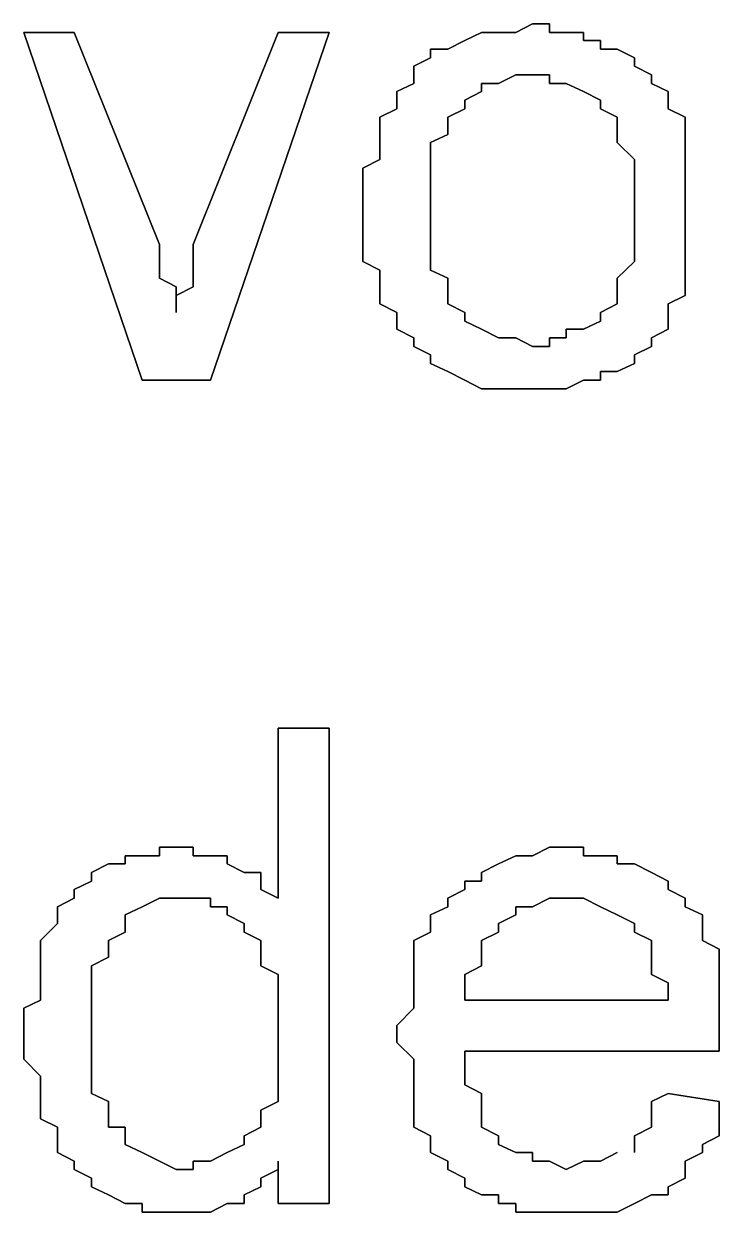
# Model space of a CAD drawing. Header units: metres. Extents: x 2.9 to 42.8, y 1.7 to 28.7.
# Drawn here: x 38.0436 to 38.1882, y 24.1723 to 24.4193 of the extents above; entities that cross this region are included whole.
import ezdxf

# ---------------------------------------------------------------- set-up
doc = ezdxf.new("R2010")
doc.units = ezdxf.units.M
doc.layers.add('GRIS', color=8, linetype='Continuous')

msp = doc.modelspace()

# ---------------------------------------------------------------- linework, layer by layer
at = {"layer": 'GRIS', "lineweight": -3}
for points in [[(38.1494, 24.4193), (38.1459, 24.4175), (38.1494, 24.4193)], [(38.1529, 24.4193), (38.1494, 24.4193), (38.1529, 24.4193)], [(38.1529, 24.4175), (38.1529, 24.4193), (38.1529, 24.4175)], [(38.0541, 24.4175), (38.0436, 24.4175), (38.0541, 24.4175)], [(38.0436, 24.4175), (38.0682, 24.3452), (38.0436, 24.4175)], [(38.0718, 24.3734), (38.0541, 24.4175), (38.0718, 24.3734)], [(38.0965, 24.4175), (38.0788, 24.3734), (38.0965, 24.4175)], [(38.0824, 24.3452), (38.1071, 24.4175), (38.0824, 24.3452)], [(38.1071, 24.4175), (38.0965, 24.4175), (38.1071, 24.4175)], [(38.1388, 24.4175), (38.1353, 24.4158), (38.1388, 24.4175)], [(38.1423, 24.4175), (38.1388, 24.4175), (38.1423, 24.4175)], [(38.1459, 24.4175), (38.1423, 24.4175), (38.1459, 24.4175)], [(38.1564, 24.4175), (38.1529, 24.4175), (38.1564, 24.4175)], [(38.16, 24.4175), (38.1564, 24.4175), (38.16, 24.4175)], [(38.16, 24.4158), (38.16, 24.4175), (38.16, 24.4158)], [(38.1318, 24.414), (38.1282, 24.414), (38.1318, 24.414)], [(38.1282, 24.414), (38.1282, 24.4122), (38.1282, 24.414)], [(38.1353, 24.4158), (38.1318, 24.414), (38.1353, 24.4158)], [(38.1635, 24.4158), (38.16, 24.4158), (38.1635, 24.4158)], [(38.1635, 24.414), (38.1635, 24.4158), (38.1635, 24.414)], [(38.167, 24.414), (38.1635, 24.414), (38.167, 24.414)], [(38.1706, 24.4122), (38.167, 24.414), (38.1706, 24.4122)], [(38.1282, 24.4122), (38.1247, 24.4105), (38.1282, 24.4122)], [(38.1706, 24.4105), (38.1706, 24.4122), (38.1706, 24.4105)], [(38.1247, 24.4105), (38.1247, 24.4087), (38.1247, 24.4105)], [(38.1247, 24.4087), (38.1247, 24.4069), (38.1247, 24.4087)], [(38.1423, 24.4069), (38.1459, 24.4087), (38.1423, 24.4069)], [(38.1459, 24.4087), (38.1494, 24.4087), (38.1459, 24.4087)], [(38.1494, 24.4087), (38.1529, 24.4087), (38.1494, 24.4087)], [(38.1529, 24.4087), (38.1529, 24.4069), (38.1529, 24.4087)], [(38.1741, 24.4087), (38.1706, 24.4105), (38.1741, 24.4087)], [(38.1741, 24.4069), (38.1741, 24.4087), (38.1741, 24.4069)], [(38.1247, 24.4069), (38.1212, 24.4052), (38.1247, 24.4069)], [(38.1388, 24.4052), (38.1388, 24.4069), (38.1388, 24.4052)], [(38.1388, 24.4069), (38.1423, 24.4069), (38.1388, 24.4069)], [(38.1529, 24.4069), (38.1564, 24.4069), (38.1529, 24.4069)], [(38.1564, 24.4069), (38.16, 24.4052), (38.1564, 24.4069)], [(38.1776, 24.4052), (38.1741, 24.4069), (38.1776, 24.4052)], [(38.1212, 24.4052), (38.1212, 24.4034), (38.1212, 24.4052)], [(38.1353, 24.4034), (38.1388, 24.4052), (38.1353, 24.4034)], [(38.16, 24.4052), (38.1635, 24.4034), (38.16, 24.4052)], [(38.1776, 24.4034), (38.1776, 24.4052), (38.1776, 24.4034)], [(38.1212, 24.4016), (38.1176, 24.3999), (38.1212, 24.4016)], [(38.1212, 24.4034), (38.1212, 24.4016), (38.1212, 24.4034)], [(38.1318, 24.3999), (38.1353, 24.4016), (38.1318, 24.3999)], [(38.1353, 24.4016), (38.1353, 24.4034), (38.1353, 24.4016)], [(38.1635, 24.4034), (38.1635, 24.4016), (38.1635, 24.4034)], [(38.1635, 24.4016), (38.167, 24.3999), (38.1635, 24.4016)], [(38.1776, 24.4016), (38.1776, 24.4034), (38.1776, 24.4016)], [(38.1811, 24.3999), (38.1776, 24.4016), (38.1811, 24.3999)], [(38.1176, 24.3999), (38.1176, 24.3981), (38.1176, 24.3999)], [(38.1318, 24.3981), (38.1318, 24.3999), (38.1318, 24.3981)], [(38.167, 24.3999), (38.167, 24.3981), (38.167, 24.3999)], [(38.1811, 24.3981), (38.1811, 24.3999), (38.1811, 24.3981)], [(38.1176, 24.3981), (38.1176, 24.3963), (38.1176, 24.3981)], [(38.1176, 24.3963), (38.1176, 24.3946), (38.1176, 24.3963)], [(38.1282, 24.3946), (38.1318, 24.3963), (38.1282, 24.3946)], [(38.1318, 24.3963), (38.1318, 24.3981), (38.1318, 24.3963)], [(38.167, 24.3981), (38.167, 24.3963), (38.167, 24.3981)], [(38.167, 24.3963), (38.167, 24.3946), (38.167, 24.3963)], [(38.1811, 24.3946), (38.1811, 24.3981), (38.1811, 24.3946)], [(38.1176, 24.3946), (38.1176, 24.3911), (38.1176, 24.3946)], [(38.1282, 24.3928), (38.1282, 24.3946), (38.1282, 24.3928)], [(38.167, 24.3946), (38.1706, 24.3911), (38.167, 24.3946)], [(38.1811, 24.3928), (38.1811, 24.3946), (38.1811, 24.3928)], [(38.1282, 24.3893), (38.1282, 24.3928), (38.1282, 24.3893)], [(38.1811, 24.3911), (38.1811, 24.3928), (38.1811, 24.3911)], [(38.1176, 24.3911), (38.1141, 24.3893), (38.1176, 24.3911)], [(38.1141, 24.3893), (38.1141, 24.3858), (38.1141, 24.3893)], [(38.1282, 24.3875), (38.1282, 24.3893), (38.1282, 24.3875)], [(38.1706, 24.3911), (38.1706, 24.3893), (38.1706, 24.3911)], [(38.1706, 24.3893), (38.1706, 24.3858), (38.1706, 24.3893)], [(38.1811, 24.3875), (38.1811, 24.3911), (38.1811, 24.3875)], [(38.1282, 24.384), (38.1282, 24.3875), (38.1282, 24.384)], [(38.1811, 24.3858), (38.1811, 24.3875), (38.1811, 24.3858)], [(38.1141, 24.3858), (38.1141, 24.384), (38.1141, 24.3858)], [(38.1141, 24.384), (38.1141, 24.3805), (38.1141, 24.384)], [(38.1282, 24.3822), (38.1282, 24.384), (38.1282, 24.3822)], [(38.1706, 24.3858), (38.1706, 24.384), (38.1706, 24.3858)], [(38.1706, 24.384), (38.1706, 24.3805), (38.1706, 24.384)], [(38.1811, 24.3822), (38.1811, 24.3858), (38.1811, 24.3822)], [(38.1282, 24.3805), (38.1282, 24.3822), (38.1282, 24.3805)], [(38.1811, 24.3787), (38.1811, 24.3822), (38.1811, 24.3787)], [(38.1141, 24.3805), (38.1141, 24.3787), (38.1141, 24.3805)], [(38.1282, 24.3769), (38.1282, 24.3805), (38.1282, 24.3769)], [(38.1706, 24.3805), (38.1706, 24.3769), (38.1706, 24.3805)], [(38.1141, 24.3787), (38.1141, 24.3752), (38.1141, 24.3787)], [(38.1282, 24.3752), (38.1282, 24.3769), (38.1282, 24.3752)], [(38.1706, 24.3769), (38.1706, 24.3734), (38.1706, 24.3769)], [(38.1811, 24.3752), (38.1811, 24.3787), (38.1811, 24.3752)], [(38.1141, 24.3752), (38.1141, 24.3734), (38.1141, 24.3752)], [(38.1282, 24.3717), (38.1282, 24.3752), (38.1282, 24.3717)], [(38.1811, 24.3734), (38.1811, 24.3752), (38.1811, 24.3734)], [(38.0718, 24.3717), (38.0718, 24.3734), (38.0718, 24.3717)], [(38.0718, 24.3681), (38.0718, 24.3717), (38.0718, 24.3681)], [(38.0788, 24.3734), (38.0788, 24.3699), (38.0788, 24.3734)], [(38.1141, 24.3734), (38.1141, 24.3699), (38.1141, 24.3734)], [(38.1282, 24.3699), (38.1282, 24.3717), (38.1282, 24.3699)], [(38.1706, 24.3734), (38.1706, 24.3717), (38.1706, 24.3734)], [(38.1706, 24.3717), (38.1706, 24.3699), (38.1706, 24.3717)], [(38.1811, 24.3717), (38.1811, 24.3734), (38.1811, 24.3717)], [(38.1811, 24.3681), (38.1811, 24.3717), (38.1811, 24.3681)], [(38.0788, 24.3699), (38.0788, 24.3681), (38.0788, 24.3699)], [(38.1141, 24.3699), (38.1176, 24.3681), (38.1141, 24.3699)], [(38.1282, 24.3681), (38.1282, 24.3699), (38.1282, 24.3681)], [(38.1706, 24.3699), (38.167, 24.3664), (38.1706, 24.3699)], [(38.0718, 24.3664), (38.0718, 24.3681), (38.0718, 24.3664)], [(38.0788, 24.3681), (38.0788, 24.3646), (38.0788, 24.3681)], [(38.1176, 24.3681), (38.1176, 24.3664), (38.1176, 24.3681)], [(38.1318, 24.3664), (38.1282, 24.3681), (38.1318, 24.3664)], [(38.1811, 24.3664), (38.1811, 24.3681), (38.1811, 24.3664)], [(38.0753, 24.3646), (38.0718, 24.3664), (38.0753, 24.3646)], [(38.0788, 24.3646), (38.0753, 24.3628), (38.0788, 24.3646)], [(38.0753, 24.3628), (38.0753, 24.3646), (38.0753, 24.3628)], [(38.1176, 24.3664), (38.1176, 24.3628), (38.1176, 24.3664)], [(38.1318, 24.3646), (38.1318, 24.3664), (38.1318, 24.3646)], [(38.1318, 24.3628), (38.1318, 24.3646), (38.1318, 24.3628)], [(38.167, 24.3664), (38.167, 24.3646), (38.167, 24.3664)], [(38.167, 24.3646), (38.167, 24.3628), (38.167, 24.3646)], [(38.1811, 24.3646), (38.1811, 24.3664), (38.1811, 24.3646)], [(38.1811, 24.3628), (38.1811, 24.3646), (38.1811, 24.3628)], [(38.0753, 24.3628), (38.0753, 24.3611), (38.0753, 24.3628)], [(38.0753, 24.3593), (38.0753, 24.3628), (38.0753, 24.3593)], [(38.1176, 24.3628), (38.1176, 24.3611), (38.1176, 24.3628)], [(38.1318, 24.3611), (38.1318, 24.3628), (38.1318, 24.3611)], [(38.167, 24.3628), (38.167, 24.3611), (38.167, 24.3628)], [(38.1776, 24.3611), (38.1811, 24.3628), (38.1776, 24.3611)], [(38.0753, 24.3611), (38.0753, 24.3593), (38.0753, 24.3611)], [(38.1176, 24.3611), (38.1212, 24.3593), (38.1176, 24.3611)], [(38.1212, 24.3593), (38.1212, 24.3575), (38.1212, 24.3593)], [(38.1353, 24.3593), (38.1318, 24.3611), (38.1353, 24.3593)], [(38.1353, 24.3575), (38.1353, 24.3593), (38.1353, 24.3575)], [(38.167, 24.3611), (38.1635, 24.3593), (38.167, 24.3611)], [(38.1635, 24.3593), (38.1635, 24.3575), (38.1635, 24.3593)], [(38.1776, 24.3593), (38.1776, 24.3611), (38.1776, 24.3593)], [(38.1776, 24.3575), (38.1776, 24.3593), (38.1776, 24.3575)], [(38.1212, 24.3575), (38.1212, 24.3558), (38.1212, 24.3575)], [(38.1388, 24.3558), (38.1353, 24.3575), (38.1388, 24.3558)], [(38.1635, 24.3575), (38.16, 24.3558), (38.1635, 24.3575)], [(38.1776, 24.3558), (38.1776, 24.3575), (38.1776, 24.3558)], [(38.1212, 24.3558), (38.1247, 24.354), (38.1212, 24.3558)], [(38.1423, 24.354), (38.1388, 24.3558), (38.1423, 24.354)], [(38.16, 24.3558), (38.1564, 24.3558), (38.16, 24.3558)], [(38.1564, 24.3558), (38.1564, 24.354), (38.1564, 24.3558)], [(38.1741, 24.354), (38.1776, 24.3558), (38.1741, 24.354)], [(38.1247, 24.354), (38.1247, 24.3522), (38.1247, 24.354)], [(38.1247, 24.3522), (38.1282, 24.3505), (38.1247, 24.3522)], [(38.1459, 24.354), (38.1423, 24.354), (38.1459, 24.354)], [(38.1494, 24.3522), (38.1459, 24.354), (38.1494, 24.3522)], [(38.1529, 24.3522), (38.1494, 24.3522), (38.1529, 24.3522)], [(38.1564, 24.354), (38.1529, 24.354), (38.1564, 24.354)], [(38.1529, 24.354), (38.1529, 24.3522), (38.1529, 24.354)], [(38.1706, 24.3505), (38.1741, 24.3522), (38.1706, 24.3505)], [(38.1741, 24.3522), (38.1741, 24.354), (38.1741, 24.3522)], [(38.1282, 24.3505), (38.1282, 24.3487), (38.1282, 24.3505)], [(38.1706, 24.3487), (38.1706, 24.3505), (38.1706, 24.3487)], [(38.1282, 24.3487), (38.1318, 24.347), (38.1282, 24.3487)], [(38.1318, 24.347), (38.1353, 24.3452), (38.1318, 24.347)], [(38.1635, 24.3452), (38.1635, 24.347), (38.1635, 24.3452)], [(38.1635, 24.347), (38.167, 24.347), (38.1635, 24.347)], [(38.167, 24.347), (38.1706, 24.3487), (38.167, 24.347)], [(38.0682, 24.3452), (38.0824, 24.3452), (38.0682, 24.3452)], [(38.1353, 24.3452), (38.1388, 24.3434), (38.1353, 24.3452)], [(38.1564, 24.3434), (38.16, 24.3452), (38.1564, 24.3434)], [(38.16, 24.3452), (38.1635, 24.3452), (38.16, 24.3452)], [(38.1388, 24.3434), (38.1423, 24.3434), (38.1388, 24.3434)], [(38.1423, 24.3434), (38.1459, 24.3434), (38.1423, 24.3434)], [(38.1459, 24.3434), (38.1494, 24.3434), (38.1459, 24.3434)], [(38.1494, 24.3434), (38.1529, 24.3434), (38.1494, 24.3434)], [(38.1529, 24.3434), (38.1564, 24.3434), (38.1529, 24.3434)], [(38.1071, 24.2729), (38.0965, 24.2729), (38.1071, 24.2729)], [(38.0965, 24.2729), (38.0965, 24.2376), (38.0965, 24.2729)], [(38.1071, 24.1741), (38.1071, 24.2729), (38.1071, 24.1741)], [(38.0753, 24.2482), (38.0718, 24.2482), (38.0753, 24.2482)], [(38.0718, 24.2482), (38.0718, 24.2464), (38.0718, 24.2482)], [(38.0788, 24.2482), (38.0753, 24.2482), (38.0788, 24.2482)], [(38.0788, 24.2464), (38.0788, 24.2482), (38.0788, 24.2464)], [(38.1529, 24.2482), (38.1494, 24.2464), (38.1529, 24.2482)], [(38.1564, 24.2482), (38.1529, 24.2482), (38.1564, 24.2482)], [(38.16, 24.2482), (38.1564, 24.2482), (38.16, 24.2482)], [(38.16, 24.2464), (38.16, 24.2482), (38.16, 24.2464)], [(38.0682, 24.2464), (38.0647, 24.2464), (38.0682, 24.2464)], [(38.0647, 24.2464), (38.0647, 24.2447), (38.0647, 24.2464)], [(38.0718, 24.2464), (38.0682, 24.2464), (38.0718, 24.2464)], [(38.0824, 24.2464), (38.0788, 24.2464), (38.0824, 24.2464)], [(38.0859, 24.2464), (38.0824, 24.2464), (38.0859, 24.2464)], [(38.0859, 24.2447), (38.0859, 24.2464), (38.0859, 24.2447)], [(38.1459, 24.2464), (38.1423, 24.2447), (38.1459, 24.2464)], [(38.1494, 24.2464), (38.1459, 24.2464), (38.1494, 24.2464)], [(38.1635, 24.2464), (38.16, 24.2464), (38.1635, 24.2464)], [(38.167, 24.2464), (38.1635, 24.2464), (38.167, 24.2464)], [(38.167, 24.2447), (38.167, 24.2464), (38.167, 24.2447)], [(38.0612, 24.2447), (38.0577, 24.2429), (38.0612, 24.2447)], [(38.0647, 24.2447), (38.0612, 24.2447), (38.0647, 24.2447)], [(38.0894, 24.2429), (38.0859, 24.2447), (38.0894, 24.2429)], [(38.1423, 24.2447), (38.1388, 24.2429), (38.1423, 24.2447)], [(38.1706, 24.2447), (38.167, 24.2447), (38.1706, 24.2447)], [(38.1741, 24.2429), (38.1706, 24.2447), (38.1741, 24.2429)], [(38.0577, 24.2411), (38.0541, 24.2394), (38.0577, 24.2411)], [(38.0577, 24.2429), (38.0577, 24.2411), (38.0577, 24.2429)], [(38.0929, 24.2429), (38.0894, 24.2429), (38.0929, 24.2429)], [(38.0929, 24.2411), (38.0929, 24.2429), (38.0929, 24.2411)], [(38.0929, 24.2394), (38.0929, 24.2411), (38.0929, 24.2394)], [(38.1388, 24.2411), (38.1353, 24.2411), (38.1388, 24.2411)], [(38.1353, 24.2411), (38.1353, 24.2394), (38.1353, 24.2411)], [(38.1388, 24.2429), (38.1388, 24.2411), (38.1388, 24.2429)], [(38.1776, 24.2411), (38.1741, 24.2429), (38.1776, 24.2411)], [(38.1776, 24.2394), (38.1776, 24.2411), (38.1776, 24.2394)], [(38.0541, 24.2394), (38.0541, 24.2376), (38.0541, 24.2394)], [(38.0965, 24.2376), (38.0929, 24.2394), (38.0965, 24.2376)], [(38.1353, 24.2394), (38.1318, 24.2376), (38.1353, 24.2394)], [(38.1811, 24.2376), (38.1776, 24.2394), (38.1811, 24.2376)], [(38.0541, 24.2376), (38.0506, 24.2358), (38.0541, 24.2376)], [(38.0506, 24.2358), (38.0506, 24.2341), (38.0506, 24.2358)], [(38.0647, 24.2341), (38.0682, 24.2358), (38.0647, 24.2341)], [(38.0682, 24.2358), (38.0718, 24.2376), (38.0682, 24.2358)], [(38.0718, 24.2376), (38.0753, 24.2376), (38.0718, 24.2376)], [(38.0753, 24.2376), (38.0788, 24.2376), (38.0753, 24.2376)], [(38.0788, 24.2376), (38.0824, 24.2376), (38.0788, 24.2376)], [(38.0824, 24.2376), (38.0824, 24.2358), (38.0824, 24.2376)], [(38.0824, 24.2358), (38.0859, 24.2358), (38.0824, 24.2358)], [(38.0859, 24.2358), (38.0859, 24.2341), (38.0859, 24.2358)], [(38.1318, 24.2358), (38.1282, 24.2341), (38.1318, 24.2358)], [(38.1318, 24.2376), (38.1318, 24.2358), (38.1318, 24.2376)], [(38.1459, 24.2341), (38.1459, 24.2358), (38.1459, 24.2341)], [(38.1459, 24.2358), (38.1494, 24.2358), (38.1459, 24.2358)], [(38.1494, 24.2358), (38.1529, 24.2376), (38.1494, 24.2358)], [(38.1529, 24.2376), (38.1564, 24.2376), (38.1529, 24.2376)], [(38.1564, 24.2376), (38.16, 24.2376), (38.1564, 24.2376)], [(38.16, 24.2376), (38.1635, 24.2358), (38.16, 24.2376)], [(38.1635, 24.2358), (38.167, 24.2341), (38.1635, 24.2358)], [(38.1811, 24.2358), (38.1811, 24.2376), (38.1811, 24.2358)], [(38.1847, 24.2341), (38.1811, 24.2358), (38.1847, 24.2341)], [(38.0506, 24.2341), (38.0506, 24.2323), (38.0506, 24.2341)], [(38.0647, 24.2323), (38.0647, 24.2341), (38.0647, 24.2323)], [(38.0859, 24.2341), (38.0894, 24.2323), (38.0859, 24.2341)], [(38.1282, 24.2341), (38.1282, 24.2323), (38.1282, 24.2341)], [(38.1423, 24.2323), (38.1459, 24.2341), (38.1423, 24.2323)], [(38.167, 24.2341), (38.1706, 24.2323), (38.167, 24.2341)], [(38.1847, 24.2323), (38.1847, 24.2341), (38.1847, 24.2323)], [(38.0506, 24.2323), (38.0471, 24.2288), (38.0506, 24.2323)], [(38.0647, 24.2305), (38.0647, 24.2323), (38.0647, 24.2305)], [(38.0894, 24.2323), (38.0894, 24.2305), (38.0894, 24.2323)], [(38.1282, 24.2323), (38.1282, 24.2305), (38.1282, 24.2323)], [(38.1423, 24.2305), (38.1423, 24.2323), (38.1423, 24.2305)], [(38.1706, 24.2323), (38.1706, 24.2305), (38.1706, 24.2323)], [(38.1847, 24.2305), (38.1847, 24.2323), (38.1847, 24.2305)], [(38.0471, 24.2288), (38.0471, 24.227), (38.0471, 24.2288)], [(38.0612, 24.2288), (38.0647, 24.2305), (38.0612, 24.2288)], [(38.0612, 24.227), (38.0612, 24.2288), (38.0612, 24.227)], [(38.0894, 24.2305), (38.0929, 24.2288), (38.0894, 24.2305)], [(38.0929, 24.2288), (38.0929, 24.227), (38.0929, 24.2288)], [(38.1282, 24.2305), (38.1247, 24.2288), (38.1282, 24.2305)], [(38.1247, 24.2288), (38.1247, 24.227), (38.1247, 24.2288)], [(38.1388, 24.2288), (38.1423, 24.2305), (38.1388, 24.2288)], [(38.1388, 24.227), (38.1388, 24.2288), (38.1388, 24.227)], [(38.1706, 24.2305), (38.1741, 24.2288), (38.1706, 24.2305)], [(38.1741, 24.2288), (38.1741, 24.227), (38.1741, 24.2288)], [(38.1847, 24.2288), (38.1847, 24.2305), (38.1847, 24.2288)], [(38.1882, 24.227), (38.1847, 24.2288), (38.1882, 24.227)], [(38.0471, 24.227), (38.0471, 24.2235), (38.0471, 24.227)], [(38.0612, 24.2253), (38.0612, 24.227), (38.0612, 24.2253)], [(38.0929, 24.227), (38.0929, 24.2253), (38.0929, 24.227)], [(38.1247, 24.227), (38.1247, 24.2235), (38.1247, 24.227)], [(38.1388, 24.2235), (38.1388, 24.227), (38.1388, 24.2235)], [(38.1741, 24.227), (38.1741, 24.2253), (38.1741, 24.227)], [(38.1882, 24.2235), (38.1882, 24.227), (38.1882, 24.2235)], [(38.0471, 24.2235), (38.0471, 24.2217), (38.0471, 24.2235)], [(38.0577, 24.2235), (38.0612, 24.2253), (38.0577, 24.2235)], [(38.0577, 24.2217), (38.0577, 24.2235), (38.0577, 24.2217)], [(38.0929, 24.2253), (38.0929, 24.2235), (38.0929, 24.2253)], [(38.0929, 24.2235), (38.0965, 24.2217), (38.0929, 24.2235)], [(38.1247, 24.2235), (38.1247, 24.2217), (38.1247, 24.2235)], [(38.1353, 24.2217), (38.1388, 24.2235), (38.1353, 24.2217)], [(38.1741, 24.2253), (38.1741, 24.2217), (38.1741, 24.2253)], [(38.1882, 24.2217), (38.1882, 24.2235), (38.1882, 24.2217)], [(38.0471, 24.2217), (38.0471, 24.22), (38.0471, 24.2217)], [(38.0577, 24.2182), (38.0577, 24.2217), (38.0577, 24.2182)], [(38.0965, 24.2217), (38.0965, 24.22), (38.0965, 24.2217)], [(38.1247, 24.2217), (38.1247, 24.22), (38.1247, 24.2217)], [(38.1353, 24.22), (38.1353, 24.2217), (38.1353, 24.22)], [(38.1741, 24.2217), (38.1776, 24.22), (38.1741, 24.2217)], [(38.1882, 24.22), (38.1882, 24.2217), (38.1882, 24.22)], [(38.0471, 24.22), (38.0471, 24.2164), (38.0471, 24.22)], [(38.0965, 24.22), (38.0965, 24.2164), (38.0965, 24.22)], [(38.1247, 24.22), (38.1247, 24.2164), (38.1247, 24.22)], [(38.1353, 24.2164), (38.1353, 24.22), (38.1353, 24.2164)], [(38.1776, 24.22), (38.1776, 24.2164), (38.1776, 24.22)], [(38.1882, 24.2164), (38.1882, 24.22), (38.1882, 24.2164)], [(38.0471, 24.2164), (38.0436, 24.2147), (38.0471, 24.2164)], [(38.0577, 24.2164), (38.0577, 24.2182), (38.0577, 24.2164)], [(38.0577, 24.2129), (38.0577, 24.2164), (38.0577, 24.2129)], [(38.0965, 24.2164), (38.0965, 24.2147), (38.0965, 24.2164)], [(38.1247, 24.2164), (38.1247, 24.2147), (38.1247, 24.2164)], [(38.1776, 24.2164), (38.1353, 24.2164), (38.1776, 24.2164)], [(38.1882, 24.2147), (38.1882, 24.2164), (38.1882, 24.2147)], [(38.0436, 24.2147), (38.0436, 24.2129), (38.0436, 24.2147)], [(38.0965, 24.2147), (38.0965, 24.2111), (38.0965, 24.2147)], [(38.1247, 24.2147), (38.1212, 24.2111), (38.1247, 24.2147)], [(38.1882, 24.2111), (38.1882, 24.2147), (38.1882, 24.2111)], [(38.0436, 24.2129), (38.0436, 24.2094), (38.0436, 24.2129)], [(38.0577, 24.2111), (38.0577, 24.2129), (38.0577, 24.2111)], [(38.0577, 24.2094), (38.0577, 24.2111), (38.0577, 24.2094)], [(38.0965, 24.2111), (38.0965, 24.2094), (38.0965, 24.2111)], [(38.1212, 24.2111), (38.1212, 24.2094), (38.1212, 24.2111)], [(38.1882, 24.2094), (38.1882, 24.2111), (38.1882, 24.2094)], [(38.0436, 24.2094), (38.0436, 24.2058), (38.0436, 24.2094)], [(38.0577, 24.2058), (38.0577, 24.2094), (38.0577, 24.2058)], [(38.0965, 24.2094), (38.0965, 24.2058), (38.0965, 24.2094)], [(38.1212, 24.2094), (38.1212, 24.2076), (38.1212, 24.2094)], [(38.1882, 24.2076), (38.1882, 24.2094), (38.1882, 24.2076)], [(38.1212, 24.2076), (38.1247, 24.2041), (38.1212, 24.2076)], [(38.1882, 24.2058), (38.1882, 24.2076), (38.1882, 24.2058)], [(38.0436, 24.2058), (38.0436, 24.2041), (38.0436, 24.2058)], [(38.0436, 24.2041), (38.0471, 24.2006), (38.0436, 24.2041)], [(38.0577, 24.2041), (38.0577, 24.2058), (38.0577, 24.2041)], [(38.0577, 24.2006), (38.0577, 24.2041), (38.0577, 24.2006)], [(38.0965, 24.2058), (38.0965, 24.2023), (38.0965, 24.2058)], [(38.1247, 24.2041), (38.1247, 24.2023), (38.1247, 24.2041)], [(38.1353, 24.2041), (38.1353, 24.2058), (38.1353, 24.2041)], [(38.1353, 24.2058), (38.1882, 24.2058), (38.1353, 24.2058)], [(38.1353, 24.2006), (38.1353, 24.2041), (38.1353, 24.2006)], [(38.0965, 24.2023), (38.0965, 24.2006), (38.0965, 24.2023)], [(38.1247, 24.2023), (38.1247, 24.2006), (38.1247, 24.2023)], [(38.0471, 24.2006), (38.0471, 24.1988), (38.0471, 24.2006)], [(38.0471, 24.1988), (38.0471, 24.197), (38.0471, 24.1988)], [(38.0577, 24.1988), (38.0577, 24.2006), (38.0577, 24.1988)], [(38.0577, 24.197), (38.0577, 24.1988), (38.0577, 24.197)], [(38.0965, 24.2006), (38.0965, 24.1988), (38.0965, 24.2006)], [(38.0965, 24.1988), (38.0965, 24.1953), (38.0965, 24.1988)], [(38.1247, 24.2006), (38.1247, 24.197), (38.1247, 24.2006)], [(38.1353, 24.1988), (38.1353, 24.2006), (38.1353, 24.1988)], [(38.1388, 24.197), (38.1353, 24.1988), (38.1388, 24.197)], [(38.0471, 24.197), (38.0471, 24.1935), (38.0471, 24.197)], [(38.0612, 24.1953), (38.0577, 24.197), (38.0612, 24.1953)], [(38.1247, 24.197), (38.1247, 24.1953), (38.1247, 24.197)], [(38.1388, 24.1935), (38.1388, 24.197), (38.1388, 24.1935)], [(38.1776, 24.197), (38.1741, 24.1953), (38.1776, 24.197)], [(38.1882, 24.1953), (38.1776, 24.197), (38.1882, 24.1953)], [(38.0612, 24.1917), (38.0612, 24.1953), (38.0612, 24.1917)], [(38.0965, 24.1953), (38.0929, 24.1935), (38.0965, 24.1953)], [(38.1247, 24.1953), (38.1247, 24.1935), (38.1247, 24.1953)], [(38.1741, 24.1953), (38.1741, 24.1917), (38.1741, 24.1953)], [(38.1882, 24.1935), (38.1882, 24.1953), (38.1882, 24.1935)], [(38.0471, 24.1935), (38.0471, 24.1917), (38.0471, 24.1935)], [(38.0471, 24.1917), (38.0506, 24.19), (38.0471, 24.1917)], [(38.0612, 24.19), (38.0612, 24.1917), (38.0612, 24.19)], [(38.0929, 24.1935), (38.0929, 24.1917), (38.0929, 24.1935)], [(38.0929, 24.1917), (38.0929, 24.19), (38.0929, 24.1917)], [(38.1247, 24.1935), (38.1247, 24.19), (38.1247, 24.1935)], [(38.1388, 24.1917), (38.1388, 24.1935), (38.1388, 24.1917)], [(38.1388, 24.19), (38.1388, 24.1917), (38.1388, 24.19)], [(38.1741, 24.1917), (38.1741, 24.19), (38.1741, 24.1917)], [(38.1882, 24.19), (38.1882, 24.1935), (38.1882, 24.19)], [(38.0506, 24.19), (38.0506, 24.1882), (38.0506, 24.19)], [(38.0647, 24.19), (38.0612, 24.19), (38.0647, 24.19)], [(38.0647, 24.1882), (38.0647, 24.19), (38.0647, 24.1882)], [(38.0929, 24.19), (38.0894, 24.1882), (38.0929, 24.19)], [(38.1247, 24.19), (38.1282, 24.1882), (38.1247, 24.19)], [(38.1423, 24.1882), (38.1388, 24.19), (38.1423, 24.1882)], [(38.1741, 24.19), (38.1706, 24.1882), (38.1741, 24.19)], [(38.1882, 24.1882), (38.1882, 24.19), (38.1882, 24.1882)], [(38.0506, 24.1882), (38.0506, 24.1864), (38.0506, 24.1882)], [(38.0506, 24.1864), (38.0506, 24.1847), (38.0506, 24.1864)], [(38.0647, 24.1864), (38.0647, 24.1882), (38.0647, 24.1864)], [(38.0682, 24.1847), (38.0647, 24.1864), (38.0682, 24.1847)], [(38.0894, 24.1864), (38.0859, 24.1847), (38.0894, 24.1864)], [(38.0894, 24.1882), (38.0894, 24.1864), (38.0894, 24.1882)], [(38.1282, 24.1882), (38.1282, 24.1864), (38.1282, 24.1882)], [(38.1282, 24.1864), (38.1282, 24.1847), (38.1282, 24.1864)], [(38.1423, 24.1864), (38.1423, 24.1882), (38.1423, 24.1864)], [(38.1459, 24.1847), (38.1423, 24.1864), (38.1459, 24.1847)], [(38.1706, 24.1882), (38.1706, 24.1864), (38.1706, 24.1882)], [(38.1706, 24.1864), (38.1706, 24.1847), (38.1706, 24.1864)], [(38.1847, 24.1864), (38.1882, 24.1882), (38.1847, 24.1864)], [(38.1847, 24.1847), (38.1847, 24.1864), (38.1847, 24.1847)], [(38.0506, 24.1847), (38.0541, 24.1829), (38.0506, 24.1847)], [(38.0718, 24.1829), (38.0682, 24.1847), (38.0718, 24.1829)], [(38.0859, 24.1847), (38.0824, 24.1829), (38.0859, 24.1847)], [(38.1282, 24.1847), (38.1318, 24.1829), (38.1282, 24.1847)], [(38.1494, 24.1847), (38.1459, 24.1847), (38.1494, 24.1847)], [(38.1494, 24.1829), (38.1494, 24.1847), (38.1494, 24.1829)], [(38.167, 24.1847), (38.1635, 24.1829), (38.167, 24.1847)], [(38.1811, 24.1829), (38.1847, 24.1847), (38.1811, 24.1829)], [(38.0541, 24.1829), (38.0541, 24.1812), (38.0541, 24.1829)], [(38.0753, 24.1812), (38.0718, 24.1829), (38.0753, 24.1812)], [(38.0824, 24.1829), (38.0788, 24.1829), (38.0824, 24.1829)], [(38.0788, 24.1829), (38.0788, 24.1812), (38.0788, 24.1829)], [(38.0965, 24.1812), (38.0965, 24.1829), (38.0965, 24.1812)], [(38.0965, 24.1829), (38.0965, 24.1741), (38.0965, 24.1829)], [(38.1318, 24.1829), (38.1318, 24.1812), (38.1318, 24.1829)], [(38.1529, 24.1829), (38.1494, 24.1829), (38.1529, 24.1829)], [(38.1564, 24.1812), (38.1529, 24.1829), (38.1564, 24.1812)], [(38.16, 24.1829), (38.1564, 24.1812), (38.16, 24.1829)], [(38.1635, 24.1829), (38.16, 24.1829), (38.1635, 24.1829)], [(38.1811, 24.1812), (38.1811, 24.1829), (38.1811, 24.1812)], [(38.0541, 24.1812), (38.0577, 24.1794), (38.0541, 24.1812)], [(38.0577, 24.1794), (38.0577, 24.1776), (38.0577, 24.1794)], [(38.0788, 24.1812), (38.0753, 24.1812), (38.0788, 24.1812)], [(38.0929, 24.1794), (38.0965, 24.1812), (38.0929, 24.1794)], [(38.0929, 24.1776), (38.0929, 24.1794), (38.0929, 24.1776)], [(38.1318, 24.1812), (38.1353, 24.1794), (38.1318, 24.1812)], [(38.1353, 24.1794), (38.1353, 24.1776), (38.1353, 24.1794)], [(38.1776, 24.1776), (38.1811, 24.1794), (38.1776, 24.1776)], [(38.1811, 24.1794), (38.1811, 24.1812), (38.1811, 24.1794)], [(38.0577, 24.1776), (38.0612, 24.1759), (38.0577, 24.1776)], [(38.0894, 24.1759), (38.0929, 24.1776), (38.0894, 24.1759)], [(38.1353, 24.1776), (38.1388, 24.1759), (38.1353, 24.1776)], [(38.1776, 24.1759), (38.1776, 24.1776), (38.1776, 24.1759)], [(38.0612, 24.1759), (38.0647, 24.1741), (38.0612, 24.1759)], [(38.0647, 24.1741), (38.0682, 24.1741), (38.0647, 24.1741)], [(38.0682, 24.1741), (38.0682, 24.1723), (38.0682, 24.1741)], [(38.0824, 24.1723), (38.0859, 24.1741), (38.0824, 24.1723)], [(38.0859, 24.1741), (38.0894, 24.1741), (38.0859, 24.1741)], [(38.0894, 24.1741), (38.0894, 24.1759), (38.0894, 24.1741)], [(38.0965, 24.1741), (38.1071, 24.1741), (38.0965, 24.1741)], [(38.1388, 24.1759), (38.1423, 24.1759), (38.1388, 24.1759)], [(38.1423, 24.1759), (38.1423, 24.1741), (38.1423, 24.1759)], [(38.1423, 24.1741), (38.1459, 24.1741), (38.1423, 24.1741)], [(38.1459, 24.1741), (38.1459, 24.1723), (38.1459, 24.1741)], [(38.167, 24.1723), (38.1706, 24.1741), (38.167, 24.1723)], [(38.1706, 24.1741), (38.1741, 24.1759), (38.1706, 24.1741)], [(38.1741, 24.1759), (38.1776, 24.1759), (38.1741, 24.1759)], [(38.0682, 24.1723), (38.0718, 24.1723), (38.0682, 24.1723)], [(38.0718, 24.1723), (38.0753, 24.1723), (38.0718, 24.1723)], [(38.0753, 24.1723), (38.0788, 24.1723), (38.0753, 24.1723)], [(38.0788, 24.1723), (38.0824, 24.1723), (38.0788, 24.1723)], [(38.1459, 24.1723), (38.1494, 24.1723), (38.1459, 24.1723)], [(38.1494, 24.1723), (38.1529, 24.1723), (38.1494, 24.1723)], [(38.1529, 24.1723), (38.1564, 24.1723), (38.1529, 24.1723)], [(38.1564, 24.1723), (38.16, 24.1723), (38.1564, 24.1723)], [(38.16, 24.1723), (38.1635, 24.1723), (38.16, 24.1723)], [(38.1635, 24.1723), (38.167, 24.1723), (38.1635, 24.1723)]]:
    msp.add_lwpolyline(points, dxfattribs=at)

doc.saveas('drawing.dxf')
